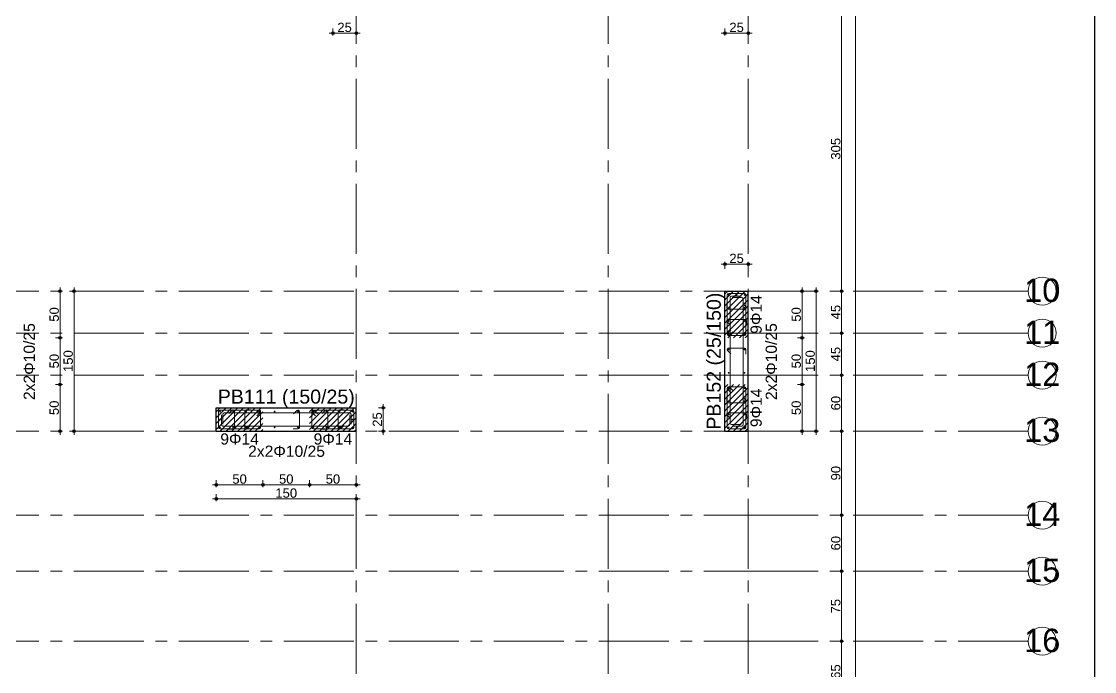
# Model space of a CAD drawing. Header units: millimetres. Extents: x 2232 to 85269, y -3593 to 5869.
# Drawn here: x 19097 to 20247, y 4433 to 5130 of the extents above; entities that cross this region are included whole.
import ezdxf

# ---------------------------------------------------------------- set-up
doc = ezdxf.new("R2010")
doc.units = ezdxf.units.MM
doc.linetypes.add('CENTER2', pattern=[112.5, 75, -12.5, 12.5, -12.5])
doc.linetypes.add('DASHDOT2', pattern=[12.7, 6.35, -3.175, 0, -3.175])
doc.layers.add('aks', color=251, linetype='DASHDOT2', lineweight=35)
for name, color, linetype in [('Donatı Yazısı', 7, 'Continuous'), ('Donatı Çizgisi', 7, 'Continuous'), ('Kolon', 7, 'Continuous'), ('Ölçülendirme', 7, 'Continuous')]:
    doc.layers.add(name, color=color, linetype=linetype)
doc.styles.add('arial_1_18', font='arial.ttf', dxfattribs={"height": 0.2})

# ---------------------------------------------------------------- blocks, each defined once
blk = doc.blocks.new('IDE912Entity7130')
at = {"layer": 'aks', "color": 250, "linetype": 'CENTER2', "lineweight": 5}
for points in [[(444.4, 1895), (3754.4, 1895)], [(3754.4, 1895), (4054.4, 1895)]]:
    blk.add_lwpolyline(points, dxfattribs=at)
at = {"layer": 'aks', "color": 30, "linetype": 'Continuous', "lineweight": 5}
blk.add_circle((4069.4, 1895), 15, dxfattribs=at)
at = {"layer": 'aks', "color": 1, "linetype": 'Continuous', "lineweight": 5, "style": 'arial_1_18'}
blk.add_text('10', height=25, dxfattribs=at).set_placement((4050, 1883.4))
blk = doc.blocks.new('IDE912Entity7131')
at = {"layer": 'aks', "color": 250, "linetype": 'CENTER2', "lineweight": 5}
for points in [[(444.4, 1745), (3754.4, 1745)], [(3754.4, 1745), (4054.4, 1745)]]:
    blk.add_lwpolyline(points, dxfattribs=at)
at = {"layer": 'aks', "color": 30, "linetype": 'Continuous', "lineweight": 5}
blk.add_circle((4069.4, 1745), 15, dxfattribs=at)
at = {"layer": 'aks', "color": 1, "linetype": 'Continuous', "lineweight": 5, "style": 'arial_1_18'}
blk.add_text('13', height=25, dxfattribs=at).set_placement((4050, 1733.4))
blk = doc.blocks.new('IDE912Entity7132')
at = {"layer": 'aks', "color": 250, "linetype": 'CENTER2', "lineweight": 5}
for points in [[(444.4, 1850), (3754.4, 1850)], [(3754.4, 1850), (4054.4, 1850)]]:
    blk.add_lwpolyline(points, dxfattribs=at)
at = {"layer": 'aks', "color": 30, "linetype": 'Continuous', "lineweight": 5}
blk.add_circle((4069.4, 1850), 15, dxfattribs=at)
at = {"layer": 'aks', "color": 1, "linetype": 'Continuous', "lineweight": 5, "style": 'arial_1_18'}
blk.add_text('11', height=25, dxfattribs=at).set_placement((4050, 1838.4))
blk = doc.blocks.new('IDE912Entity7133')
at = {"layer": 'aks', "color": 250, "linetype": 'CENTER2', "lineweight": 5}
for points in [[(444.4, 1595), (3754.4, 1595)], [(3754.4, 1595), (4054.4, 1595)]]:
    blk.add_lwpolyline(points, dxfattribs=at)
at = {"layer": 'aks', "color": 30, "linetype": 'Continuous', "lineweight": 5}
blk.add_circle((4069.4, 1595), 15, dxfattribs=at)
at = {"layer": 'aks', "color": 1, "linetype": 'Continuous', "lineweight": 5, "style": 'arial_1_18'}
blk.add_text('15', height=25, dxfattribs=at).set_placement((4050, 1583.4))
blk = doc.blocks.new('IDE912Entity7134')
at = {"layer": 'aks', "color": 250, "linetype": 'CENTER2', "lineweight": 5}
for points in [[(444.4, 1805), (3754.4, 1805)], [(3754.4, 1805), (4054.4, 1805)]]:
    blk.add_lwpolyline(points, dxfattribs=at)
at = {"layer": 'aks', "color": 30, "linetype": 'Continuous', "lineweight": 5}
blk.add_circle((4069.4, 1805), 15, dxfattribs=at)
at = {"layer": 'aks', "color": 1, "linetype": 'Continuous', "lineweight": 5, "style": 'arial_1_18'}
blk.add_text('12', height=25, dxfattribs=at).set_placement((4050, 1793.4))
blk = doc.blocks.new('IDE912Entity7135')
at = {"layer": 'aks', "color": 250, "linetype": 'CENTER2', "lineweight": 5}
for points in [[(444.4, 1655), (3754.4, 1655)], [(3754.4, 1655), (4054.4, 1655)]]:
    blk.add_lwpolyline(points, dxfattribs=at)
at = {"layer": 'aks', "color": 30, "linetype": 'Continuous', "lineweight": 5}
blk.add_circle((4069.4, 1655), 15, dxfattribs=at)
at = {"layer": 'aks', "color": 1, "linetype": 'Continuous', "lineweight": 5, "style": 'arial_1_18'}
blk.add_text('14', height=25, dxfattribs=at).set_placement((4050, 1643.4))
blk = doc.blocks.new('IDE912Entity7156')
at = {"layer": 'aks', "color": 250, "linetype": 'CENTER2', "lineweight": 5}
for points in [[(444.4, 1520), (3754.4, 1520)], [(3754.4, 1520), (4054.4, 1520)]]:
    blk.add_lwpolyline(points, dxfattribs=at)
at = {"layer": 'aks', "color": 30, "linetype": 'Continuous', "lineweight": 5}
blk.add_circle((4069.4, 1520), 15, dxfattribs=at)
at = {"layer": 'aks', "color": 1, "linetype": 'Continuous', "lineweight": 5, "style": 'arial_1_18'}
blk.add_text('16', height=25, dxfattribs=at).set_placement((4050, 1508.4))
blk = doc.blocks.new('IDE912Entity7164')
at = {"layer": 'aks', "color": 250, "linetype": 'CENTER2', "lineweight": 5}
blk.add_lwpolyline([(3334.4, 360), (3334.4, 2530)], dxfattribs=at)
blk = doc.blocks.new('IDE912Entity7165')
at = {"layer": 'aks', "color": 250, "linetype": 'CENTER2', "lineweight": 5}
blk.add_lwpolyline([(3754.4, 360), (3754.4, 2530)], dxfattribs=at)
blk = doc.blocks.new('IDE912Entity7166')
at = {"layer": 'aks', "color": 250, "linetype": 'CENTER2', "lineweight": 5}
blk.add_lwpolyline([(3604.4, 360), (3604.4, 2530)], dxfattribs=at)
blk = doc.blocks.new('IDE912Entity7170')
at = {"layer": 'Ölçülendirme', "color": 5, "linetype": 'Continuous', "lineweight": 5}
for points in [[(3854.4, 276), (3854.4, 2614)], [(3869.4, 276), (3869.4, 2614)], [(3849.4, 1895), (3856.9, 1895)], [(3849.4, 1850), (3856.9, 1850)], [(3849.4, 1805), (3856.9, 1805)], [(3849.4, 1745), (3856.9, 1745)], [(3849.4, 1655), (3856.9, 1655)], [(3849.4, 1595), (3856.9, 1595)], [(3849.4, 1520), (3856.9, 1520)]]:
    blk.add_lwpolyline(points, dxfattribs=at)
for centre in [(3854.4, 1895), (3854.4, 1850), (3854.4, 1805), (3854.4, 1745), (3854.4, 1655), (3854.4, 1595), (3854.4, 1520)]:
    blk.add_circle(centre, 1.5, dxfattribs=at)
at = {"layer": 'Ölçülendirme', "color": 5, "linetype": 'Continuous', "lineweight": 5, "style": 'arial_1_18'}
for s, p in [('305', (3853.2, 2035.8)), ('45', (3853.2, 1864.7)), ('45', (3853.2, 1819.7)), ('60', (3853.2, 1767.2)), ('90', (3853.2, 1692.2)), ('60', (3853.2, 1617.2)), ('75', (3853.2, 1549.7)), ('65', (3853.2, 1479.7))]:
    blk.add_text(s, height=10, rotation=90, dxfattribs=at).set_placement(p)

msp = doc.modelspace()

# ---------------------------------------------------------------- hatches: boundary and pattern name
at = {"layer": 'Donatı Çizgisi', "linetype": 'Continuous', "lineweight": 5}
h = msp.add_hatch(color=5, dxfattribs=at)
edge = h.paths.add_edge_path(flags=0)
edge.add_arc((19854.7, 4836.7), 1, 0, 360)
h = msp.add_hatch(color=5, dxfattribs=at)
edge = h.paths.add_edge_path(flags=0)
edge.add_arc((19863.2, 4836.7), 1, 0, 360)
h = msp.add_hatch(color=5, dxfattribs=at)
edge = h.paths.add_edge_path(flags=0)
edge.add_arc((19871.7, 4836.7), 1, 0, 360)
h = msp.add_hatch(color=5, dxfattribs=at)
edge = h.paths.add_edge_path(flags=0)
edge.add_arc((19854.7, 4822.7), 1, 0, 360)
h = msp.add_hatch(color=5, dxfattribs=at)
edge = h.paths.add_edge_path(flags=0)
edge.add_arc((19871.7, 4822.7), 1, 0, 360)
h = msp.add_hatch(color=5, dxfattribs=at)
edge = h.paths.add_edge_path(flags=0)
edge.add_arc((19854.7, 4808.7), 1, 0, 360)
h = msp.add_hatch(color=5, dxfattribs=at)
edge = h.paths.add_edge_path(flags=0)
edge.add_arc((19871.7, 4808.7), 1, 0, 360)
h = msp.add_hatch(color=5, dxfattribs=at)
edge = h.paths.add_edge_path(flags=0)
edge.add_arc((19854.7, 4794.7), 1, 0, 360)
h = msp.add_hatch(color=5, dxfattribs=at)
edge = h.paths.add_edge_path(flags=0)
edge.add_arc((19871.7, 4794.7), 1, 0, 360)
h = msp.add_hatch(color=5, dxfattribs=at)
edge = h.paths.add_edge_path(flags=0)
edge.add_arc((19854.7, 4778.2), 1, 0, 360)
h = msp.add_hatch(color=5, dxfattribs=at)
edge = h.paths.add_edge_path(flags=0)
edge.add_arc((19871.7, 4778.2), 1, 0, 360)
h = msp.add_hatch(color=5, dxfattribs=at)
edge = h.paths.add_edge_path(flags=0)
edge.add_arc((19854.7, 4753.2), 1, 0, 360)
h = msp.add_hatch(color=5, dxfattribs=at)
edge = h.paths.add_edge_path(flags=0)
edge.add_arc((19871.7, 4753.2), 1, 0, 360)
h = msp.add_hatch(color=5, dxfattribs=at)
edge = h.paths.add_edge_path(flags=0)
edge.add_arc((19854.7, 4736.7), 1, 0, 360)
h = msp.add_hatch(color=5, dxfattribs=at)
edge = h.paths.add_edge_path(flags=0)
edge.add_arc((19871.7, 4736.7), 1, 0, 360)
h = msp.add_hatch(color=5, dxfattribs=at)
edge = h.paths.add_edge_path(flags=0)
edge.add_arc((19854.7, 4722.7), 1, 0, 360)
h = msp.add_hatch(color=5, dxfattribs=at)
edge = h.paths.add_edge_path(flags=0)
edge.add_arc((19871.7, 4722.7), 1, 0, 360)
h = msp.add_hatch(color=5, dxfattribs=at)
edge = h.paths.add_edge_path(flags=0)
edge.add_arc((19309.7, 4711.7), 1, 0, 360)
h = msp.add_hatch(color=5, dxfattribs=at)
edge = h.paths.add_edge_path(flags=0)
edge.add_arc((19309.7, 4703.2), 1, 0, 360)
h = msp.add_hatch(color=5, dxfattribs=at)
edge = h.paths.add_edge_path(flags=0)
edge.add_arc((19323.7, 4711.7), 1, 0, 360)
h = msp.add_hatch(color=5, dxfattribs=at)
edge = h.paths.add_edge_path(flags=0)
edge.add_arc((19337.7, 4711.7), 1, 0, 360)
h = msp.add_hatch(color=5, dxfattribs=at)
edge = h.paths.add_edge_path(flags=0)
edge.add_arc((19351.7, 4711.7), 1, 0, 360)
h = msp.add_hatch(color=5, dxfattribs=at)
edge = h.paths.add_edge_path(flags=0)
edge.add_arc((19368.2, 4711.7), 1, 0, 360)
h = msp.add_hatch(color=5, dxfattribs=at)
edge = h.paths.add_edge_path(flags=0)
edge.add_arc((19393.2, 4711.7), 1, 0, 360)
h = msp.add_hatch(color=5, dxfattribs=at)
edge = h.paths.add_edge_path(flags=0)
edge.add_arc((19409.7, 4711.7), 1, 0, 360)
h = msp.add_hatch(color=5, dxfattribs=at)
edge = h.paths.add_edge_path(flags=0)
edge.add_arc((19423.7, 4711.7), 1, 0, 360)
h = msp.add_hatch(color=5, dxfattribs=at)
edge = h.paths.add_edge_path(flags=0)
edge.add_arc((19437.7, 4711.7), 1, 0, 360)
h = msp.add_hatch(color=5, dxfattribs=at)
edge = h.paths.add_edge_path(flags=0)
edge.add_arc((19451.7, 4711.7), 1, 0, 360)
h = msp.add_hatch(color=5, dxfattribs=at)
edge = h.paths.add_edge_path(flags=0)
edge.add_arc((19451.7, 4703.2), 1, 0, 360)
h = msp.add_hatch(color=5, dxfattribs=at)
edge = h.paths.add_edge_path(flags=0)
edge.add_arc((19854.7, 4708.7), 1, 0, 360)
h = msp.add_hatch(color=5, dxfattribs=at)
edge = h.paths.add_edge_path(flags=0)
edge.add_arc((19871.7, 4708.7), 1, 0, 360)
h = msp.add_hatch(color=5, dxfattribs=at)
edge = h.paths.add_edge_path(flags=0)
edge.add_arc((19309.7, 4694.7), 1, 0, 360)
h = msp.add_hatch(color=5, dxfattribs=at)
edge = h.paths.add_edge_path(flags=0)
edge.add_arc((19323.7, 4694.7), 1, 0, 360)
h = msp.add_hatch(color=5, dxfattribs=at)
edge = h.paths.add_edge_path(flags=0)
edge.add_arc((19337.7, 4694.7), 1, 0, 360)
h = msp.add_hatch(color=5, dxfattribs=at)
edge = h.paths.add_edge_path(flags=0)
edge.add_arc((19351.7, 4694.7), 1, 0, 360)
h = msp.add_hatch(color=5, dxfattribs=at)
edge = h.paths.add_edge_path(flags=0)
edge.add_arc((19368.2, 4694.7), 1, 0, 360)
h = msp.add_hatch(color=5, dxfattribs=at)
edge = h.paths.add_edge_path(flags=0)
edge.add_arc((19393.2, 4694.7), 1, 0, 360)
h = msp.add_hatch(color=5, dxfattribs=at)
edge = h.paths.add_edge_path(flags=0)
edge.add_arc((19409.7, 4694.7), 1, 0, 360)
h = msp.add_hatch(color=5, dxfattribs=at)
edge = h.paths.add_edge_path(flags=0)
edge.add_arc((19423.7, 4694.7), 1, 0, 360)
h = msp.add_hatch(color=5, dxfattribs=at)
edge = h.paths.add_edge_path(flags=0)
edge.add_arc((19437.7, 4694.7), 1, 0, 360)
h = msp.add_hatch(color=5, dxfattribs=at)
edge = h.paths.add_edge_path(flags=0)
edge.add_arc((19451.7, 4694.7), 1, 0, 360)
h = msp.add_hatch(color=5, dxfattribs=at)
edge = h.paths.add_edge_path(flags=0)
edge.add_arc((19854.7, 4694.7), 1, 0, 360)
h = msp.add_hatch(color=5, dxfattribs=at)
edge = h.paths.add_edge_path(flags=0)
edge.add_arc((19863.2, 4694.7), 1, 0, 360)
h = msp.add_hatch(color=5, dxfattribs=at)
edge = h.paths.add_edge_path(flags=0)
edge.add_arc((19871.7, 4694.7), 1, 0, 360)

# ---------------------------------------------------------------- linework, layer by layer
msp.add_line((20246.7, 5868.7), (20246.7, 1368.7))
at = {"layer": 'Donatı Çizgisi', "color": 5, "linetype": 'Continuous', "lineweight": 5}
for points in [[(19853.2, 4794.7), (19853.2, 4836.7)], [(19854.7, 4838.2), (19871.7, 4838.2)], [(19873.2, 4836.7), (19873.2, 4794.7)], [(19853.6, 4795.8), (19857.1, 4799.3)], [(19859.3, 4797.2), (19855.7, 4793.7)], [(19871.7, 4793.2), (19854.7, 4793.2)], [(19871.7, 4738.2), (19854.7, 4738.2)], [(19859.3, 4734.2), (19855.7, 4737.8)], [(19853.2, 4736.7), (19853.2, 4694.7)], [(19853.6, 4735.7), (19857.1, 4732.1)], [(19873.2, 4694.7), (19873.2, 4736.7)], [(19308.2, 4711.7), (19308.2, 4694.7)], [(19351.7, 4713.2), (19309.7, 4713.2)], [(19350.6, 4712.8), (19347.1, 4709.2)], [(19349.2, 4707.1), (19352.7, 4710.7)], [(19353.2, 4694.7), (19353.2, 4711.7)], [(19408.2, 4694.7), (19408.2, 4711.7)], [(19412.1, 4707.1), (19408.6, 4710.7)], [(19409.7, 4713.2), (19451.7, 4713.2)], [(19410.7, 4712.8), (19414.3, 4709.2)], [(19453.2, 4711.7), (19453.2, 4694.7)], [(19309.7, 4693.2), (19351.7, 4693.2)], [(19451.7, 4693.2), (19409.7, 4693.2)], [(19854.7, 4693.2), (19871.7, 4693.2)]]:
    msp.add_lwpolyline(points, dxfattribs=at)
at = {"layer": 'Donatı Çizgisi', "color": 1, "linetype": 'Continuous', "lineweight": 5}
for points in [[(19856.2, 4699.2), (19856.2, 4833.7)], [(19857.7, 4835.2), (19868.1, 4835.2)], [(19868.7, 4833.7), (19858.3, 4833.7)], [(19870.2, 4697.7), (19870.2, 4832.2)], [(19852.7, 4822.7), (19852.7, 4827.7)], [(19872.2, 4821.2), (19854.2, 4821.2)], [(19869.7, 4827.3), (19873.2, 4823.8)], [(19856.6, 4804.1), (19853.1, 4807.7)], [(19854.2, 4810.2), (19872.2, 4810.2)], [(19873.7, 4808.7), (19873.7, 4803.7)], [(19857.1, 4773.6), (19853.6, 4777.2)], [(19854.7, 4779.7), (19871.7, 4779.7)], [(19873.2, 4778.2), (19873.2, 4773.2)], [(19852.7, 4722.7), (19852.7, 4727.7)], [(19869.7, 4727.3), (19873.2, 4723.8)], [(19872.2, 4721.2), (19854.2, 4721.2)], [(19311.2, 4708.1), (19311.2, 4697.7)], [(19312.7, 4698.3), (19312.7, 4708.7)], [(19314.2, 4710.2), (19448.7, 4710.2)], [(19319.1, 4709.7), (19322.6, 4713.3)], [(19325.2, 4712.2), (19325.2, 4694.2)], [(19336.2, 4694.2), (19336.2, 4712.2)], [(19337.7, 4713.7), (19342.7, 4713.7)], [(19388.6, 4709.2), (19392.1, 4712.8)], [(19394.7, 4711.7), (19394.7, 4694.7)], [(19419.1, 4709.7), (19422.6, 4713.3)], [(19425.2, 4712.2), (19425.2, 4694.2)], [(19436.2, 4694.2), (19436.2, 4712.2)], [(19437.7, 4713.7), (19442.7, 4713.7)], [(19448.7, 4697.7), (19448.7, 4708.1)], [(19450.2, 4708.7), (19450.2, 4698.3)], [(19856.6, 4704.1), (19853.1, 4707.7)], [(19854.2, 4710.2), (19872.2, 4710.2)], [(19873.7, 4708.7), (19873.7, 4703.7)], [(19312.7, 4696.2), (19447.2, 4696.2)], [(19323.7, 4692.7), (19318.7, 4692.7)], [(19342.3, 4696.7), (19338.7, 4693.2)], [(19393.2, 4693.2), (19388.2, 4693.2)], [(19423.7, 4692.7), (19418.7, 4692.7)], [(19442.3, 4696.7), (19438.7, 4693.2)], [(19868.1, 4697.7), (19857.7, 4697.7)], [(19858.3, 4696.2), (19868.7, 4696.2)]]:
    msp.add_lwpolyline(points, dxfattribs=at)
at = {"layer": 'Donatı Çizgisi', "color": 5, "linetype": 'Continuous', "lineweight": 5}
for centre, start, end in [((19854.7, 4836.7), 90, 180), ((19871.7, 4836.7), 0, 90), ((19854.7, 4794.7), 135, 270), ((19854.7, 4794.7), 180, 315), ((19871.7, 4794.7), 270, 0), ((19854.7, 4736.7), 45, 180), ((19854.7, 4736.7), 90, 225), ((19871.7, 4736.7), 0, 90), ((19309.7, 4711.7), 90, 180), ((19351.7, 4711.7), 0, 135), ((19351.7, 4711.7), 315, 90), ((19409.7, 4711.7), 90, 225), ((19409.7, 4711.7), 45, 180), ((19451.7, 4711.7), 0, 90), ((19309.7, 4694.7), 180, 270), ((19351.7, 4694.7), 270, 0), ((19409.7, 4694.7), 180, 270), ((19451.7, 4694.7), 270, 0), ((19854.7, 4694.7), 180, 270), ((19871.7, 4694.7), 270, 0)]:
    msp.add_arc(centre, 1.5, start, end, dxfattribs=at)
at = {"layer": 'Donatı Çizgisi', "color": 1, "linetype": 'Continuous', "lineweight": 5}
for centre, start, end in [((19857.7, 4833.7), 90, 180), ((19868.7, 4832.2), 0, 90), ((19854.2, 4822.7), 180, 270), ((19872.2, 4822.7), 270, 45), ((19854.2, 4808.7), 90, 225), ((19872.2, 4808.7), 0, 90), ((19854.7, 4778.2), 90, 225), ((19871.7, 4778.2), 0, 90), ((19854.2, 4722.7), 180, 270), ((19872.2, 4722.7), 270, 45), ((19314.2, 4708.7), 90, 180), ((19323.7, 4712.2), 0, 135), ((19337.7, 4712.2), 90, 180), ((19393.2, 4711.7), 0, 135), ((19423.7, 4712.2), 0, 135), ((19437.7, 4712.2), 90, 180), ((19448.7, 4708.7), 0, 90), ((19854.2, 4708.7), 90, 225), ((19872.2, 4708.7), 0, 90), ((19312.7, 4697.7), 180, 270), ((19323.7, 4694.2), 270, 0), ((19337.7, 4694.2), 180, 315), ((19393.2, 4694.7), 270, 0), ((19423.7, 4694.2), 270, 0), ((19437.7, 4694.2), 180, 315), ((19447.2, 4697.7), 270, 0), ((19857.7, 4699.2), 180, 270), ((19868.7, 4697.7), 270, 0)]:
    msp.add_arc(centre, 1.5, start, end, dxfattribs=at)
at = {"layer": 'Kolon', "color": 251, "linetype": 'Continuous', "lineweight": -3}
for points in [[(19850.7, 4837.6), (19853.7, 4840.7)], [(19858.7, 4833.2), (19866.2, 4840.7)], [(19858.7, 4839.5), (19860, 4840.7)], [(19871.2, 4839.5), (19872.5, 4840.7)], [(19850.7, 4825.1), (19858.7, 4833.2)], [(19850.7, 4831.4), (19852.5, 4833.2)], [(19852.5, 4833.2), (19858.7, 4839.5)], [(19858.7, 4820.7), (19871.2, 4833.2)], [(19858.7, 4827), (19865, 4833.2)], [(19865, 4833.2), (19871.2, 4839.5)], [(19871.2, 4833.2), (19875.7, 4837.6)], [(19871.2, 4827), (19875.7, 4831.4)], [(19850.7, 4812.6), (19858.7, 4820.7)], [(19850.7, 4818.9), (19852.5, 4820.7)], [(19852.5, 4820.7), (19858.7, 4827)], [(19858.7, 4808.2), (19871.2, 4820.7)], [(19858.7, 4814.5), (19865, 4820.7)], [(19865, 4820.7), (19871.2, 4827)], [(19871.2, 4820.7), (19875.7, 4825.1)], [(19871.2, 4814.5), (19875.7, 4818.9)], [(19850.7, 4800.1), (19858.7, 4808.2)], [(19850.7, 4806.4), (19852.5, 4808.2)], [(19852.5, 4808.2), (19858.7, 4814.5)], [(19858.7, 4795.7), (19871.2, 4808.2)], [(19858.7, 4802), (19865, 4808.2)], [(19865, 4808.2), (19871.2, 4814.5)], [(19871.2, 4808.2), (19875.7, 4812.6)], [(19871.2, 4802), (19875.7, 4806.4)], [(19850.7, 4793.9), (19852.5, 4795.7)], [(19852.5, 4795.7), (19858.7, 4802)], [(19853.7, 4790.7), (19858.7, 4795.7)], [(19860, 4790.7), (19865, 4795.7)], [(19865, 4795.7), (19871.2, 4802)], [(19866.2, 4790.7), (19871.2, 4795.7)], [(19871.2, 4795.7), (19875.7, 4800.1)], [(19872.5, 4790.7), (19875.7, 4793.9)], [(19850.7, 4737.6), (19853.7, 4740.7)], [(19852.5, 4733.2), (19858.7, 4739.5)], [(19858.7, 4733.2), (19866.2, 4740.7)], [(19858.7, 4739.5), (19860, 4740.7)], [(19865, 4733.2), (19871.2, 4739.5)], [(19871.2, 4739.5), (19872.5, 4740.7)], [(19871.2, 4733.2), (19875.7, 4737.6)], [(19850.7, 4725.1), (19858.7, 4733.2)], [(19850.7, 4731.4), (19852.5, 4733.2)], [(19852.5, 4720.7), (19858.7, 4727)], [(19858.7, 4720.7), (19871.2, 4733.2)], [(19858.7, 4727), (19865, 4733.2)], [(19865, 4720.7), (19871.2, 4727)], [(19871.2, 4727), (19875.7, 4731.4)], [(19305.7, 4711.4), (19308.7, 4714.5)], [(19308.7, 4708.2), (19316.2, 4715.7)], [(19308.7, 4714.5), (19310, 4715.7)], [(19315, 4708.2), (19321.2, 4714.5)], [(19321.2, 4708.2), (19328.7, 4715.7)], [(19321.2, 4714.5), (19322.5, 4715.7)], [(19327.5, 4708.2), (19333.7, 4714.5)], [(19333.7, 4708.2), (19341.2, 4715.7)], [(19333.7, 4714.5), (19335, 4715.7)], [(19340, 4708.2), (19346.2, 4714.5)], [(19346.2, 4708.2), (19353.7, 4715.7)], [(19346.2, 4714.5), (19347.5, 4715.7)], [(19405.7, 4711.4), (19408.7, 4714.5)], [(19408.7, 4708.2), (19416.2, 4715.7)], [(19408.7, 4714.5), (19410, 4715.7)], [(19415, 4708.2), (19421.2, 4714.5)], [(19421.2, 4708.2), (19428.7, 4715.7)], [(19421.2, 4714.5), (19422.5, 4715.7)], [(19427.5, 4708.2), (19433.7, 4714.5)], [(19433.7, 4708.2), (19441.2, 4715.7)], [(19433.7, 4714.5), (19435, 4715.7)], [(19440, 4708.2), (19446.2, 4714.5)], [(19446.2, 4708.2), (19453.7, 4715.7)], [(19446.2, 4714.5), (19447.5, 4715.7)], [(19850.7, 4712.6), (19858.7, 4720.7)], [(19850.7, 4718.9), (19852.5, 4720.7)], [(19852.5, 4708.2), (19858.7, 4714.5)], [(19858.7, 4708.2), (19871.2, 4720.7)], [(19858.7, 4714.5), (19865, 4720.7)], [(19865, 4708.2), (19871.2, 4714.5)], [(19871.2, 4720.7), (19875.7, 4725.1)], [(19871.2, 4714.5), (19875.7, 4718.9)], [(19305.7, 4705.1), (19308.7, 4708.2)], [(19308.7, 4695.7), (19321.2, 4708.2)], [(19308.7, 4702), (19315, 4708.2)], [(19321.2, 4695.7), (19333.7, 4708.2)], [(19321.2, 4702), (19327.5, 4708.2)], [(19333.7, 4695.7), (19346.2, 4708.2)], [(19333.7, 4702), (19340, 4708.2)], [(19346.2, 4702), (19352.5, 4708.2)], [(19346.2, 4695.7), (19355.7, 4705.1)], [(19352.5, 4708.2), (19355.7, 4711.4)], [(19405.7, 4705.1), (19408.7, 4708.2)], [(19408.7, 4695.7), (19421.2, 4708.2)], [(19408.7, 4702), (19415, 4708.2)], [(19421.2, 4695.7), (19433.7, 4708.2)], [(19421.2, 4702), (19427.5, 4708.2)], [(19433.7, 4695.7), (19446.2, 4708.2)], [(19433.7, 4702), (19440, 4708.2)], [(19446.2, 4702), (19452.5, 4708.2)], [(19446.2, 4695.7), (19455.7, 4705.1)], [(19452.5, 4708.2), (19455.7, 4711.4)], [(19850.7, 4700.1), (19858.7, 4708.2)], [(19850.7, 4706.4), (19852.5, 4708.2)], [(19858.7, 4695.7), (19871.2, 4708.2)], [(19858.7, 4702), (19865, 4708.2)], [(19871.2, 4708.2), (19875.7, 4712.6)], [(19871.2, 4702), (19875.7, 4706.4)], [(19305.7, 4698.9), (19308.7, 4702)], [(19305.7, 4692.6), (19308.7, 4695.7)], [(19310, 4690.7), (19315, 4695.7)], [(19315, 4695.7), (19321.2, 4702)], [(19316.2, 4690.7), (19321.2, 4695.7)], [(19322.5, 4690.7), (19327.5, 4695.7)], [(19327.5, 4695.7), (19333.7, 4702)], [(19328.7, 4690.7), (19333.7, 4695.7)], [(19335, 4690.7), (19340, 4695.7)], [(19340, 4695.7), (19346.2, 4702)], [(19341.2, 4690.7), (19346.2, 4695.7)], [(19347.5, 4690.7), (19352.5, 4695.7)], [(19352.5, 4695.7), (19355.7, 4698.9)], [(19353.7, 4690.7), (19355.7, 4692.6)], [(19405.7, 4698.9), (19408.7, 4702)], [(19405.7, 4692.6), (19408.7, 4695.7)], [(19410, 4690.7), (19415, 4695.7)], [(19415, 4695.7), (19421.2, 4702)], [(19416.2, 4690.7), (19421.2, 4695.7)], [(19422.5, 4690.7), (19427.5, 4695.7)], [(19427.5, 4695.7), (19433.7, 4702)], [(19428.7, 4690.7), (19433.7, 4695.7)], [(19435, 4690.7), (19440, 4695.7)], [(19440, 4695.7), (19446.2, 4702)], [(19441.2, 4690.7), (19446.2, 4695.7)], [(19447.5, 4690.7), (19452.5, 4695.7)], [(19452.5, 4695.7), (19455.7, 4698.9)], [(19453.7, 4690.7), (19455.7, 4692.6)], [(19850.7, 4693.9), (19852.5, 4695.7)], [(19852.5, 4695.7), (19858.7, 4702)], [(19853.7, 4690.7), (19858.7, 4695.7)], [(19860, 4690.7), (19865, 4695.7)], [(19865, 4695.7), (19871.2, 4702)], [(19866.2, 4690.7), (19871.2, 4695.7)], [(19871.2, 4695.7), (19875.7, 4700.1)], [(19872.5, 4690.7), (19875.7, 4693.9)]]:
    msp.add_lwpolyline(points, dxfattribs=at)
at = {"layer": 'Kolon', "color": 33, "linetype": 'Continuous', "lineweight": -3}
for points in [[(19850.7, 4690.7), (19850.7, 4840.7)], [(19850.7, 4840.7), (19875.7, 4840.7)], [(19875.7, 4690.7), (19875.7, 4840.7)], [(19305.7, 4715.7), (19455.7, 4715.7)], [(19305.7, 4690.7), (19305.7, 4715.7)], [(19455.7, 4690.7), (19455.7, 4715.7)], [(19305.7, 4690.7), (19455.7, 4690.7)], [(19850.7, 4690.7), (19875.7, 4690.7)]]:
    msp.add_lwpolyline(points, dxfattribs=at)
at = {"layer": 'Ölçülendirme', "color": 5, "linetype": 'Continuous', "lineweight": 5}
for points in [[(19426.7, 5116.9), (19459.7, 5116.9)], [(19430.7, 5121.9), (19430.7, 5114.4)], [(19455.7, 5121.9), (19455.7, 5114.4)], [(19846.7, 5116.9), (19879.7, 5116.9)], [(19850.7, 5121.9), (19850.7, 5114.4)], [(19875.7, 5121.9), (19875.7, 5114.4)], [(19879.7, 4869.5), (19846.7, 4869.5)], [(19850.7, 4864.5), (19850.7, 4872)], [(19875.7, 4864.5), (19875.7, 4872)], [(19133.3, 4840.7), (19140.8, 4840.7)], [(19138.3, 4686.7), (19138.3, 4844.7)], [(19148.3, 4840.7), (19155.8, 4840.7)], [(19153.3, 4686.7), (19153.3, 4844.7)], [(19928.3, 4840.7), (19935.8, 4840.7)], [(19933.3, 4686.7), (19933.3, 4844.7)], [(19943.3, 4840.7), (19950.8, 4840.7)], [(19948.3, 4686.7), (19948.3, 4844.7)], [(19133.3, 4790.7), (19140.8, 4790.7)], [(19928.3, 4790.7), (19935.8, 4790.7)], [(19133.3, 4740.7), (19140.8, 4740.7)], [(19928.3, 4740.7), (19935.8, 4740.7)], [(19479.5, 4715.7), (19487, 4715.7)], [(19484.5, 4686.7), (19484.5, 4719.7)], [(19133.3, 4690.7), (19140.8, 4690.7)], [(19148.3, 4690.7), (19155.8, 4690.7)], [(19479.5, 4690.7), (19487, 4690.7)], [(19928.3, 4690.7), (19935.8, 4690.7)], [(19943.3, 4690.7), (19950.8, 4690.7)], [(19305.7, 4638.1), (19305.7, 4630.6)], [(19355.7, 4638.1), (19355.7, 4630.6)], [(19405.7, 4638.1), (19405.7, 4630.6)], [(19455.7, 4638.1), (19455.7, 4630.6)], [(19301.7, 4633.1), (19459.7, 4633.1)], [(19305.7, 4623.1), (19305.7, 4615.6)], [(19455.7, 4623.1), (19455.7, 4615.6)], [(19301.7, 4618.1), (19459.7, 4618.1)]]:
    msp.add_lwpolyline(points, dxfattribs=at)
for centre in [(19430.7, 5116.9), (19455.7, 5116.9), (19850.7, 5116.9), (19875.7, 5116.9), (19850.7, 4869.5), (19875.7, 4869.5), (19138.3, 4840.7), (19153.3, 4840.7), (19933.3, 4840.7), (19948.3, 4840.7), (19138.3, 4790.7), (19933.3, 4790.7), (19138.3, 4740.7), (19933.3, 4740.7), (19484.5, 4715.7), (19138.3, 4690.7), (19153.3, 4690.7), (19484.5, 4690.7), (19933.3, 4690.7), (19948.3, 4690.7), (19305.7, 4633.1), (19355.7, 4633.1), (19405.7, 4633.1), (19455.7, 4633.1), (19305.7, 4618.1), (19455.7, 4618.1)]:
    msp.add_circle(centre, 1.5, dxfattribs=at)

# ---------------------------------------------------------------- block references
at = {"layer": 'aks'}
for name in ['IDE912Entity7164', 'IDE912Entity7166', 'IDE912Entity7165', 'IDE912Entity7130', 'IDE912Entity7132', 'IDE912Entity7134', 'IDE912Entity7131', 'IDE912Entity7135', 'IDE912Entity7133', 'IDE912Entity7156']:
    msp.add_blockref(name, (16121.2, 2945.7), dxfattribs=at)
at = {"layer": 'Ölçülendirme'}
msp.add_blockref('IDE912Entity7170', (16121.2, 2945.7), dxfattribs=at)

# ---------------------------------------------------------------- texts
at = {"layer": 'Donatı Yazısı', "color": 1, "linetype": 'Continuous', "lineweight": 5, "style": 'arial_1_18'}
for s, p in [('9Φ14', (19890.1, 4795)), ('2x2Φ10/25', (19111.3, 4724)), ('2x2Φ10/25', (19906.3, 4724)), ('9Φ14', (19890.1, 4695))]:
    msp.add_text(s, height=12, rotation=90, dxfattribs=at).set_placement(p)
for s, p in [('9Φ14', (19310, 4676.3)), ('9Φ14', (19410, 4676.3)), ('2x2Φ10/25', (19339.8, 4663.2))]:
    msp.add_text(s, height=12, dxfattribs=at).set_placement(p)
at = {"layer": 'Kolon', "color": 1, "linetype": 'Continuous', "lineweight": 5, "style": 'arial_1_18'}
msp.add_text('PB152 (25/150)', height=15, rotation=90, dxfattribs=at).set_placement((19846.2, 4692.3))
msp.add_text('PB111 (150/25)', height=15, dxfattribs=at).set_placement((19307.3, 4720.2))
at = {"layer": 'Ölçülendirme', "color": 5, "linetype": 'Continuous', "lineweight": 5, "style": 'arial_1_18'}
for s, p in [('25', (19435.4, 5118.2)), ('25', (19855.4, 5118.2)), ('25', (19855.4, 4870.8)), ('50', (19322.9, 4634.4)), ('50', (19372.9, 4634.4)), ('50', (19422.9, 4634.4)), ('150', (19369, 4619.4))]:
    msp.add_text(s, height=10, dxfattribs=at).set_placement(p)
for s, p in [('50', (19137, 4807.9)), ('50', (19932, 4807.9)), ('50', (19137, 4757.9)), ('150', (19152, 4754.1)), ('50', (19932, 4757.9)), ('150', (19947, 4754.1)), ('50', (19137, 4707.9)), ('50', (19932, 4707.9)), ('25', (19483.2, 4695.4))]:
    msp.add_text(s, height=10, rotation=90, dxfattribs=at).set_placement(p)

doc.saveas('drawing.dxf')
